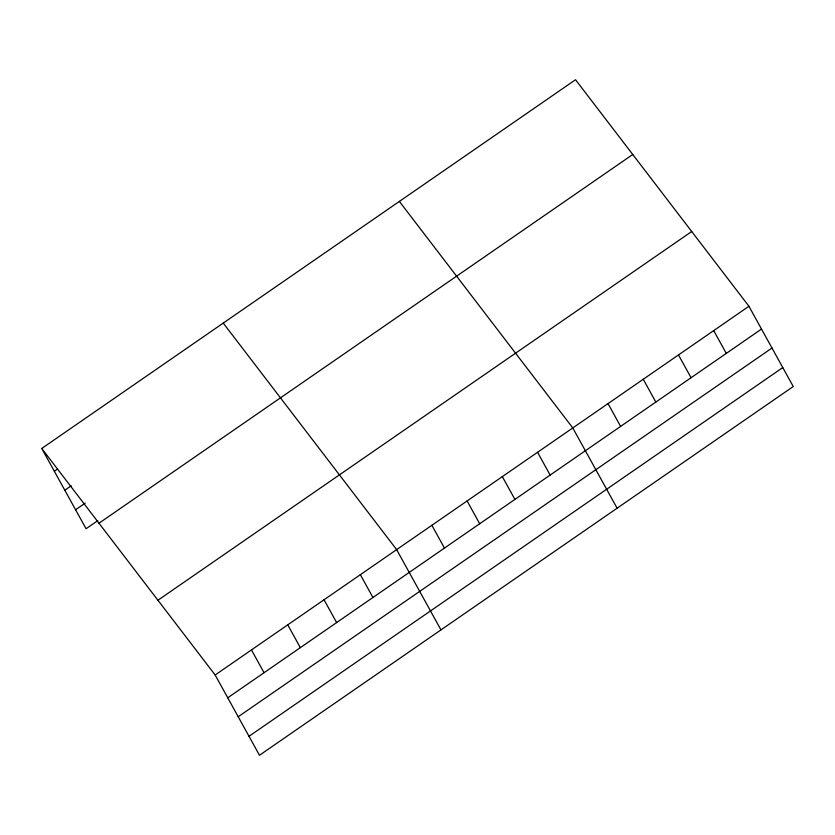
<?xml version="1.0" encoding="UTF-8"?>
<svg xmlns="http://www.w3.org/2000/svg" width="835" height="835" viewBox="0 0 835 835"><rect width="100%" height="100%" fill="white"/><g stroke="black" fill="none" stroke-linecap="round" stroke-linejoin="round"><path stroke-width="1.25" d="M41.75 448.468L575.524 79.732L748.932 306.268L793.25 386.532L259.476 755.268L215.159 674.993L41.75 448.468L86.068 528.732L97.81 520.622M54.338 471.264L57.542 469.051M64.806 490.228L71.215 485.803M75.588 509.767L85.201 503.129M98.979 523.221L632.753 154.485M157.94 600.24L691.714 231.514M215.159 674.993L748.932 306.268M227.746 697.789L761.52 329.063M238.215 716.754L771.989 348.028M249.007 736.303L782.781 367.567M399.38 201.412L572.789 427.948L617.107 508.212M223.237 323.093L396.646 549.628L440.964 629.893M713.706 330.597L726.293 353.403M678.479 354.938L691.067 377.733M643.253 379.267L655.84 402.073M608.026 403.608L620.603 426.403M537.563 452.278L550.15 475.084M502.336 476.618L514.924 499.413M467.109 500.948L479.687 523.754M431.872 525.288L444.46 548.084M360.355 574.699L372.932 597.495M324.053 599.77L336.641 622.576M287.751 624.841L300.339 647.647M251.46 649.922L264.048 672.718"/></g></svg>
